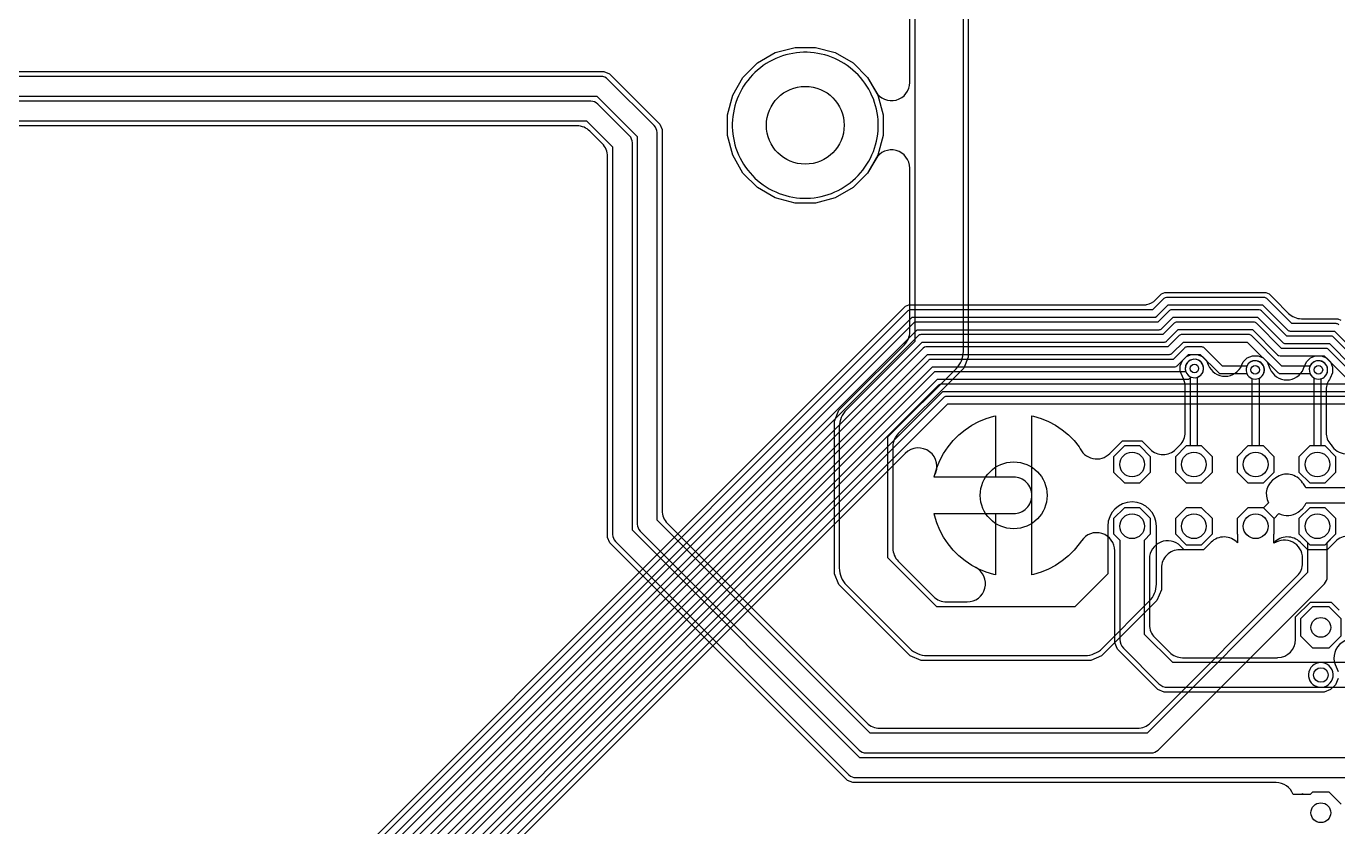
# Model space of a CAD drawing. Header units: millimetres. Extents: x -12 to 258, y 0 to 147.
# Drawn here: x 143.5 to 197.4, y 80.7 to 113.6 of the extents above; entities that cross this region are included whole.
import ezdxf

# ---------------------------------------------------------------- set-up
doc = ezdxf.new("R2010")
doc.units = ezdxf.units.MM

msp = doc.modelspace()

# ---------------------------------------------------------------- linework, layer by layer
at = {"layer": '16_copper'}
for points in [[(175.078, 106.297), (174.264, 106.515), (173.533, 106.937), (172.937, 107.533), (172.515, 108.264), (172.297, 109.078), (172.297, 109.922), (172.515, 110.736), (172.937, 111.467), (173.533, 112.063), (174.264, 112.485), (175.078, 112.703), (175.922, 112.703), (176.736, 112.485), (177.467, 112.063), (178.063, 111.467), (178.485, 110.736), (178.703, 109.922), (178.703, 109.078), (178.485, 108.264), (178.063, 107.533), (177.467, 106.937), (176.736, 106.515), (175.922, 106.297)], [(175.721, 106.507), (175.867, 106.522), (176.013, 106.543), (176.158, 106.572), (176.3, 106.608), (176.441, 106.651), (176.58, 106.7), (176.716, 106.757), (176.849, 106.82), (176.979, 106.889), (177.105, 106.965), (177.228, 107.047), (177.346, 107.134), (177.46, 107.228), (177.569, 107.327), (177.673, 107.431), (177.772, 107.54), (177.866, 107.654), (177.953, 107.772), (178.035, 107.895), (178.111, 108.021), (178.18, 108.151), (178.243, 108.284), (178.3, 108.42), (178.349, 108.559), (178.392, 108.7), (178.428, 108.842), (178.457, 108.987), (178.478, 109.133), (178.493, 109.279), (178.5, 109.426), (178.5, 109.574), (178.493, 109.721), (178.478, 109.867), (178.457, 110.013), (178.428, 110.158), (178.392, 110.3), (178.349, 110.441), (178.3, 110.58), (178.243, 110.716), (178.18, 110.849), (178.111, 110.979), (178.035, 111.105), (177.953, 111.228), (177.866, 111.346), (177.772, 111.46), (177.673, 111.569), (177.569, 111.673), (177.46, 111.772), (177.346, 111.866), (177.228, 111.953), (177.105, 112.035), (176.979, 112.111), (176.849, 112.18), (176.716, 112.243), (176.58, 112.3), (176.441, 112.349), (176.3, 112.392), (176.158, 112.428), (176.013, 112.457), (175.867, 112.478), (175.721, 112.493), (175.574, 112.5), (175.426, 112.5), (175.279, 112.493), (175.133, 112.478), (174.987, 112.457), (174.842, 112.428), (174.7, 112.392), (174.559, 112.349), (174.42, 112.3), (174.284, 112.243), (174.151, 112.18), (174.021, 112.111), (173.895, 112.035), (173.772, 111.953), (173.654, 111.866), (173.54, 111.772), (173.431, 111.673), (173.327, 111.569), (173.228, 111.46), (173.134, 111.346), (173.047, 111.228), (172.965, 111.105), (172.889, 110.979), (172.82, 110.849), (172.757, 110.716), (172.7, 110.58), (172.651, 110.441), (172.608, 110.3), (172.572, 110.158), (172.543, 110.013), (172.522, 109.867), (172.507, 109.721), (172.5, 109.574), (172.5, 109.426), (172.507, 109.279), (172.522, 109.133), (172.543, 108.987), (172.572, 108.842), (172.608, 108.7), (172.651, 108.559), (172.7, 108.42), (172.757, 108.284), (172.82, 108.151), (172.889, 108.021), (172.965, 107.895), (173.047, 107.772), (173.134, 107.654), (173.228, 107.54), (173.327, 107.431), (173.431, 107.327), (173.54, 107.228), (173.654, 107.134), (173.772, 107.047), (173.895, 106.965), (174.021, 106.889), (174.151, 106.82), (174.284, 106.757), (174.42, 106.7), (174.559, 106.651), (174.7, 106.608), (174.842, 106.572), (174.987, 106.543), (175.133, 106.522), (175.279, 106.507), (175.426, 106.5), (175.574, 106.5)], [(189.702, 95.239), (189.702, 95.871), (189.256, 96.317), (188.624, 96.317), (188.178, 95.871), (188.178, 95.239), (188.624, 94.793), (189.256, 94.793)], [(192.242, 95.239), (192.242, 95.871), (191.796, 96.317), (191.164, 96.317), (190.718, 95.871), (190.718, 95.239), (191.164, 94.793), (191.796, 94.793)], [(194.782, 95.239), (194.782, 95.871), (194.336, 96.317), (193.704, 96.317), (193.258, 95.871), (193.258, 95.239), (193.704, 94.793), (194.336, 94.793)], [(197.322, 95.239), (197.322, 95.871), (196.876, 96.317), (196.244, 96.317), (195.798, 95.871), (195.798, 95.239), (196.244, 94.793), (196.876, 94.793)], [(183.254, 91.028), (182.939, 91.123), (182.634, 91.249), (182.344, 91.405), (182.07, 91.588), (181.815, 91.797), (181.582, 92.03), (181.373, 92.285), (181.19, 92.559), (181.034, 92.849), (180.908, 93.154), (180.813, 93.469), (180.799, 93.535), (183.32, 93.535), (183.32, 91.014)], [(192.242, 92.699), (192.242, 93.331), (191.796, 93.777), (191.164, 93.777), (190.718, 93.331), (190.718, 92.699), (191.164, 92.253), (191.796, 92.253)], [(197.322, 92.699), (197.322, 93.331), (196.876, 93.777), (196.244, 93.777), (195.798, 93.331), (195.798, 92.699), (196.244, 92.253), (196.876, 92.253)], [(197.538, 88.51), (197.538, 89.205), (197.047, 89.696), (196.353, 89.696), (195.862, 89.205), (195.862, 88.51), (196.353, 88.019), (197.047, 88.019)], [(195.905, 81.988), (195.95, 82.032), (195.95, 81.988)]]:
    msp.add_lwpolyline(points, close=True, dxfattribs=at)
for points in [[(77.585, 69.712), (146.969, 69.712, 0.198912), (147.499, 69.931), (179.626, 102.057), (179.756, 102.112), (189.387, 102.112, 0.04568), (189.523, 102.124), (189.529, 102.126, 0.146742), (189.917, 102.331), (190.153, 102.567), (190.284, 102.621), (194.44, 102.621), (194.57, 102.567), (194.776, 102.362), (195.371, 101.767, 0.198912), (195.901, 101.547), (197.396, 101.547), (197.526, 101.493)], [(197.433, 101.299, 0.198912), (197.325, 101.344), (195.506, 101.344), (194.477, 102.374, 0.198912), (194.369, 102.418), (190.354, 102.418, 0.198912), (190.247, 102.374), (189.781, 101.908), (179.827, 101.908, 0.198912), (179.719, 101.864), (147.364, 69.508), (77.656, 69.508, 0.198912)], [(77.719, 69.204), (147.427, 69.204, 0.198912), (147.535, 69.248), (179.89, 101.604), (189.845, 101.604, 0.198912), (189.952, 101.648), (190.417, 102.113), (194.306, 102.113), (195.335, 101.084, 0.198912), (195.443, 101.039), (197.262, 101.039), (198.177, 100.124, 0.198912)], [(198.137, 99.876), (197.222, 100.791, 0.198912), (197.114, 100.836), (195.296, 100.836), (194.266, 101.866, 0.198912), (194.159, 101.91), (190.565, 101.91, 0.198912), (190.457, 101.866), (189.992, 101.4), (180.037, 101.4, 0.198912), (179.93, 101.356), (147.574, 69), (79.548, 69, 0.198912)], [(79.611, 68.696), (147.637, 68.696, 0.198912), (147.745, 68.74), (180.101, 101.096), (190.055, 101.096, 0.198912), (190.163, 101.14), (190.628, 101.605), (194.095, 101.605), (195.125, 100.576, 0.198912), (195.233, 100.531), (197.051, 100.531), (197.966, 99.616, 0.198912)], [(197.927, 99.368), (197.012, 100.283, 0.198912), (196.904, 100.328), (195.085, 100.328), (194.056, 101.358, 0.198912), (193.948, 101.402), (190.775, 101.402, 0.198912), (190.667, 101.358), (190.202, 100.892), (180.248, 100.892, 0.198912), (180.14, 100.848), (147.785, 68.492), (81.84, 68.492, 0.198912)], [(81.903, 68.188), (147.848, 68.188, 0.198912), (147.956, 68.232), (180.311, 100.588), (190.265, 100.588, 0.198912), (190.373, 100.632), (190.838, 101.097), (193.885, 101.097), (194.915, 100.068, 0.198912), (195.022, 100.023), (196.841, 100.023), (197.756, 99.108, 0.198912)], [(83.795, 67.68), (148.058, 67.68, 0.198912), (148.166, 67.724), (180.521, 100.08), (190.476, 100.08, 0.198912), (190.584, 100.124), (191.049, 100.589), (193.675, 100.589), (194.93, 99.334, 0.198912), (195.038, 99.289), (196.254, 99.289, 0.957229), (196.959, 99.564), (196.94, 99.609, 0.637026), (196.254, 99.594), (195.101, 99.594), (193.846, 100.85, 0.198912), (193.738, 100.894), (190.986, 100.894, 0.198912), (190.878, 100.85), (190.413, 100.384), (180.458, 100.384, 0.198912), (180.351, 100.34), (147.995, 67.984), (83.732, 67.984, 0.198912)], [(85.887, 67.172), (148.269, 67.172, 0.198912), (148.376, 67.216), (180.732, 99.572), (190.686, 99.572, 0.198912), (190.794, 99.616), (191.259, 100.081), (191.741, 100.081), (192.488, 99.334, 0.198912), (192.596, 99.289), (193.654, 99.289, 0.957229), (194.359, 99.564), (194.34, 99.609, 0.637026), (193.654, 99.594), (192.659, 99.594), (191.912, 100.342, 0.198912), (191.804, 100.386), (191.196, 100.386, 0.198912), (191.088, 100.342), (190.623, 99.876), (180.669, 99.876, 0.198912), (180.561, 99.832), (148.206, 67.476), (85.824, 67.476, 0.198912)], [(86.88, 65.665), (87.879, 66.664), (148.479, 66.664, 0.198912), (148.587, 66.708), (180.942, 99.064), (191.216, 99.064, 0.291368), (191.363, 99.147), (191.378, 99.141, 1), (191.622, 99.859), (191.574, 99.872, 0.577349), (191.141, 99.378), (191.145, 99.368), (180.879, 99.368, 0.198912), (180.771, 99.324), (148.416, 66.968), (87.816, 66.968, 0.198912), (87.708, 66.924), (86.543, 65.758)], [(220.792, 98.86), (181.09, 98.86, 0.198912), (180.982, 98.816), (148.626, 66.46), (90.368, 66.46, 0.198912)], [(90.431, 66.156), (148.69, 66.156, 0.198912), (148.797, 66.2), (181.153, 98.556), (220.729, 98.556)], [(219, 98.352), (181.3, 98.352, 0.198912), (181.192, 98.308), (148.837, 65.952), (92.1, 65.952, 0.198912)], [(92.163, 65.648), (148.9, 65.648, 0.198912), (149.008, 65.692), (181.363, 98.048), (218.937, 98.048)], [(197.411, 86.759), (197.303, 86.497), (197.103, 86.297), (196.841, 86.189), (190.259, 86.189), (189.997, 86.297), (188.337, 87.957), (188.229, 88.219), (188.229, 92, 0.738842), (186.859, 92.421), (186.855, 92.416), (186.767, 92.285), (186.558, 92.03), (186.325, 91.797), (186.07, 91.588), (185.796, 91.405), (185.506, 91.249), (185.201, 91.123), (184.886, 91.028), (184.82, 91.014), (184.82, 94.285, 0.414232), (184.07, 95.035), (180.799, 95.035), (180.813, 95.101, 0.873695), (179.614, 96.011), (176.157, 92.554), (149.101, 65.499)], [(198.36, 92.39, 0.414214), (197.3, 92.39), (196.96, 92.05), (196.16, 92.05), (195.856, 92.354, 0.428401), (194.77, 92.328), (194.77, 92.687), (194.782, 92.699), (194.782, 93.331), (194.336, 93.777), (193.704, 93.777), (193.258, 93.331), (193.258, 92.699), (193.27, 92.687), (193.27, 92.328, 0.428399), (192.184, 92.354), (191.88, 92.05), (191.08, 92.05), (190.932, 92.198, 0.66818), (189.651, 91.668), (189.651, 88.965, 0.198912), (189.871, 88.435), (190.475, 87.831, 0.198912), (191.005, 87.611), (194.909, 87.611), (194.936, 87.612, 0.403619), (195.659, 88.361), (195.659, 89.289), (196.269, 89.899), (197.131, 89.899), (197.46, 89.571, 0.414214)], [(198.52, 88.144, 0.82068), (197.294, 87.324), (197.411, 87.041)]]:
    msp.add_lwpolyline(points, format="xyb", dxfattribs=at)
msp.add_lwpolyline([(196.756, 86.395, 0.946018), (196.7, 87.408), (190.61, 87.408), (189.448, 88.57), (189.448, 92.445), (189.702, 92.699), (189.702, 93.331), (189.256, 93.777), (188.624, 93.777), (188.178, 93.331), (188.178, 92.699), (188.432, 92.445), (188.432, 88.36, 0.198912), (188.581, 88.001), (190.041, 86.541, 0.198912), (190.4, 86.392), (196.7, 86.392)], format="xyb", close=True, dxfattribs=at)
at = {"layer": '1_copper'}
for points in [[(180, 121.186), (180, 100.614), (177.193, 97.807, 0.198912), (176.9, 97.1), (176.9, 91.3, 0.198912), (177.193, 90.593), (179.793, 87.993, 0.198912), (180.5, 87.7), (187, 87.7, 0.198912), (187.707, 87.993), (189.647, 89.933, 0.198912), (189.94, 90.64), (189.94, 93.015, 1), (187.94, 93.015), (187.94, 91.054), (186.586, 89.7), (180.914, 89.7), (178.9, 91.714), (178.9, 96.686), (181.707, 99.493, 0.198912), (182, 100.2), (182, 121.6, 0.198912)], [(182.203, 121.839), (182.203, 99.961), (182.02, 99.518), (181.576, 99.075), (181.576, 99.074), (179.323, 96.821, 0.198912), (179.103, 96.291), (179.103, 92.109, 0.198912), (179.323, 91.579), (180.779, 90.123, 0.198912), (181.309, 89.903), (182.159, 89.903, 0.780412), (182.512, 91.315), (182.344, 91.405), (182.07, 91.588), (181.815, 91.797), (181.582, 92.03), (181.373, 92.285), (181.19, 92.559), (181.034, 92.849), (180.908, 93.154), (180.813, 93.469), (180.799, 93.535), (184.07, 93.535, 0.414232), (184.82, 94.285), (184.82, 97.556), (184.886, 97.542), (185.201, 97.447), (185.506, 97.321), (185.796, 97.165), (186.07, 96.982), (186.325, 96.773), (186.558, 96.54), (186.767, 96.285, 0.553348), (188.03, 96.01), (188.54, 96.52), (189.34, 96.52), (189.68, 96.18, 0.414214), (190.74, 96.18), (190.905, 96.345, 0.198912), (191.124, 96.875), (191.124, 98.743, 0.114745), (191.047, 99.075), (190.919, 99.384), (190.919, 99.616), (191.007, 99.829), (191.171, 99.993), (191.384, 100.081), (191.616, 100.081), (191.829, 99.993), (191.993, 99.829), (192.069, 99.645, 0.668181), (193.455, 99.645), (193.507, 99.771), (193.671, 99.935), (193.884, 100.023), (194.116, 100.023), (194.329, 99.935), (194.493, 99.771), (194.607, 99.495, 0.668181), (195.993, 99.495), (196.107, 99.771), (196.271, 99.935), (196.484, 100.023), (196.716, 100.023), (196.929, 99.935), (197.093, 99.771), (197.181, 99.557), (197.181, 99.326), (197.09, 99.105, 0.175637), (196.916, 98.625), (196.916, 96.875, 0.184647), (197.107, 96.375), (197.126, 96.355, 0.506091), (198.35, 96.242)], [(198.774, 94.59), (196.089, 94.59, 0.064224), (195.99, 94.754), (195.945, 94.805, 0.433416), (194.855, 95.009), (194.832, 94.993, 0.40501), (194.547, 93.973), (194.343, 93.769), (194.336, 93.777), (193.704, 93.777), (193.258, 93.331), (193.258, 92.699), (193.27, 92.687), (193.27, 92.328, 0.428399), (192.184, 92.354), (191.88, 92.05), (190.893, 92.05, 0.414214), (190.143, 91.3), (190.143, 90.401), (189.96, 89.958), (187.682, 87.68), (187.239, 87.497), (180.261, 87.497), (179.818, 87.68), (176.88, 90.618), (176.697, 91.061), (176.697, 97.339), (176.88, 97.782), (177.324, 98.226), (179.577, 100.479, 0.198912), (179.797, 101.009), (179.797, 107.737, 0.767327), (178.397, 108.112), (178.063, 107.533), (177.467, 106.937), (176.736, 106.515), (175.922, 106.297), (175.078, 106.297), (174.264, 106.515), (173.533, 106.937), (172.937, 107.533), (172.515, 108.264), (172.297, 109.078), (172.297, 109.922), (172.515, 110.736), (172.937, 111.467), (173.533, 112.063), (174.264, 112.485), (175.078, 112.703), (175.922, 112.703), (176.736, 112.485), (177.467, 112.063), (178.063, 111.467), (178.397, 110.888, 0.767327), (179.797, 111.263), (179.797, 120.791, 0.198912)], [(102.163, 111.71), (167.221, 111.71), (167.445, 111.617), (169.517, 109.545), (169.61, 109.321), (169.61, 93.663, 0.198912), (169.829, 93.133), (178.033, 84.929, 0.198912), (178.563, 84.71), (189.16, 84.71, 0.198912), (189.69, 84.929), (195.731, 90.97, 0.198912), (195.95, 91.5), (195.95, 91.698, 0.607016), (194.77, 92.312), (194.77, 92.687), (194.782, 92.699), (194.782, 93.331), (194.774, 93.338), (194.979, 93.543, 0.282713), (195.761, 93.597), (195.784, 93.613, 0.161028), (196.09, 93.98), (203.874, 93.98)], [(101.6, 110.694), (166.932, 110.694), (168.594, 109.032), (168.594, 93.1, 0.198912), (168.713, 92.813), (177.713, 83.813, 0.198912), (178, 83.694), (189.723, 83.694), (189.723, 83.694, 0.19886), (190.01, 83.813), (196.847, 90.65, 0.198912), (196.966, 90.937), (196.966, 92.344), (197.322, 92.699), (197.322, 93.331), (196.876, 93.777), (196.244, 93.777), (195.798, 93.331), (195.798, 92.699), (196.154, 92.344), (196.154, 91.106), (189.554, 84.506), (178.168, 84.506), (169.406, 93.268), (169.406, 109.2, 0.198912), (169.287, 109.487), (167.387, 111.387, 0.198912), (167.1, 111.506), (101.768, 111.506)], [(198.516, 83.49), (177.747, 83.49), (168.39, 92.847), (168.39, 108.779, 0.198912), (168.271, 109.067), (166.967, 110.371, 0.198912), (166.679, 110.49), (101.347, 110.49)], [(101.179, 109.678), (166.511, 109.678), (167.578, 108.611), (167.578, 92.679, 0.198912), (167.697, 92.392), (177.292, 82.797, 0.198912), (177.579, 82.678), (198.348, 82.678)], [(197.538, 81.585), (197.047, 82.076), (196.353, 82.076), (196.265, 81.988), (195.56, 81.988, 0.312694), (194.858, 82.474), (177.458, 82.474), (177.234, 82.567), (167.467, 92.334), (167.374, 92.558), (167.374, 108.216, 0.198912), (167.155, 108.746), (166.646, 109.255, 0.198912), (166.116, 109.474), (101.058, 109.474)], [(199.2, 87.408), (196.7, 87.408, 0.929363), (196.626, 86.397), (196.7, 86.392), (198.99, 86.392)]]:
    msp.add_lwpolyline(points, format="xyb", dxfattribs=at)
for points in [[(175.721, 106.507), (175.867, 106.522), (176.013, 106.543), (176.158, 106.572), (176.3, 106.608), (176.441, 106.651), (176.58, 106.7), (176.716, 106.757), (176.849, 106.82), (176.979, 106.889), (177.105, 106.965), (177.228, 107.047), (177.346, 107.134), (177.46, 107.228), (177.569, 107.327), (177.673, 107.431), (177.772, 107.54), (177.866, 107.654), (177.953, 107.772), (178.035, 107.895), (178.111, 108.021), (178.18, 108.151), (178.243, 108.284), (178.3, 108.42), (178.349, 108.559), (178.392, 108.7), (178.428, 108.842), (178.457, 108.987), (178.478, 109.133), (178.493, 109.279), (178.5, 109.426), (178.5, 109.574), (178.493, 109.721), (178.478, 109.867), (178.457, 110.013), (178.428, 110.158), (178.392, 110.3), (178.349, 110.441), (178.3, 110.58), (178.243, 110.716), (178.18, 110.849), (178.111, 110.979), (178.035, 111.105), (177.953, 111.228), (177.866, 111.346), (177.772, 111.46), (177.673, 111.569), (177.569, 111.673), (177.46, 111.772), (177.346, 111.866), (177.228, 111.953), (177.105, 112.035), (176.979, 112.111), (176.849, 112.18), (176.716, 112.243), (176.58, 112.3), (176.441, 112.349), (176.3, 112.392), (176.158, 112.428), (176.013, 112.457), (175.867, 112.478), (175.721, 112.493), (175.574, 112.5), (175.426, 112.5), (175.279, 112.493), (175.133, 112.478), (174.987, 112.457), (174.842, 112.428), (174.7, 112.392), (174.559, 112.349), (174.42, 112.3), (174.284, 112.243), (174.151, 112.18), (174.021, 112.111), (173.895, 112.035), (173.772, 111.953), (173.654, 111.866), (173.54, 111.772), (173.431, 111.673), (173.327, 111.569), (173.228, 111.46), (173.134, 111.346), (173.047, 111.228), (172.965, 111.105), (172.889, 110.979), (172.82, 110.849), (172.757, 110.716), (172.7, 110.58), (172.651, 110.441), (172.608, 110.3), (172.572, 110.158), (172.543, 110.013), (172.522, 109.867), (172.507, 109.721), (172.5, 109.574), (172.5, 109.426), (172.507, 109.279), (172.522, 109.133), (172.543, 108.987), (172.572, 108.842), (172.608, 108.7), (172.651, 108.559), (172.7, 108.42), (172.757, 108.284), (172.82, 108.151), (172.889, 108.021), (172.965, 107.895), (173.047, 107.772), (173.134, 107.654), (173.228, 107.54), (173.327, 107.431), (173.431, 107.327), (173.54, 107.228), (173.654, 107.134), (173.772, 107.047), (173.895, 106.965), (174.021, 106.889), (174.151, 106.82), (174.284, 106.757), (174.42, 106.7), (174.559, 106.651), (174.7, 106.608), (174.842, 106.572), (174.987, 106.543), (175.133, 106.522), (175.279, 106.507), (175.426, 106.5), (175.574, 106.5)], [(189.702, 95.239), (189.702, 95.871), (189.256, 96.317), (188.624, 96.317), (188.178, 95.871), (188.178, 95.239), (188.624, 94.793), (189.256, 94.793)], [(192.242, 92.699), (192.242, 93.331), (191.796, 93.777), (191.164, 93.777), (190.718, 93.331), (190.718, 92.699), (191.164, 92.253), (191.796, 92.253)]]:
    msp.add_lwpolyline(points, close=True, dxfattribs=at)
for points in [[(192.242, 95.239), (192.242, 95.871), (191.796, 96.317), (191.632, 96.317), (191.632, 99.145, 0.985024), (191.378, 99.859), (191.332, 99.84, 0.616823), (191.328, 99.163), (191.328, 96.317), (191.164, 96.317), (190.718, 95.871), (190.718, 95.239), (191.164, 94.793), (191.796, 94.793)], [(194.782, 95.239), (194.782, 95.871), (194.336, 96.317), (194.172, 96.317), (194.172, 99.105, 0.992771), (193.832, 99.782), (193.789, 99.757, 0.611428), (193.868, 99.087), (193.868, 96.317), (193.704, 96.317), (193.258, 95.871), (193.258, 95.239), (193.704, 94.793), (194.336, 94.793)], [(197.322, 95.239), (197.322, 95.871), (196.876, 96.317), (196.712, 96.317), (196.712, 99.08, 0.948753), (196.526, 99.814), (196.478, 99.801, 0.641205), (196.408, 99.116), (196.408, 96.317), (196.244, 96.317), (195.798, 95.871), (195.798, 95.239), (196.244, 94.793), (196.876, 94.793)], [(180.799, 95.035), (180.813, 95.101), (180.892, 95.364, 0.018155), (180.908, 95.416), (181.034, 95.721), (181.19, 96.011), (181.373, 96.285), (181.582, 96.54), (181.815, 96.773), (182.07, 96.982), (182.344, 97.165), (182.634, 97.321), (182.939, 97.447), (183.254, 97.542), (183.32, 97.556), (183.32, 95.035)]]:
    msp.add_lwpolyline(points, format="xyb", close=True, dxfattribs=at)
msp.add_lwpolyline([(197.538, 89.205), (197.047, 89.696), (196.353, 89.696), (195.862, 89.205), (195.862, 88.51), (196.353, 88.019), (197.047, 88.019), (197.538, 88.51)], dxfattribs=at)
at = {"layer": 'drills_PTH'}
for centre, radius in [((188.94, 95.555), 0.508), ((191.48, 95.555), 0.508), ((194.02, 95.555), 0.508), ((196.56, 95.555), 0.508), ((184.07, 94.285), 1.375), ((188.94, 93.015), 0.508), ((191.48, 93.015), 0.508), ((194.02, 93.015), 0.508), ((196.56, 93.015), 0.508), ((196.7, 88.858), 0.406), ((196.7, 81.237), 0.406)]:
    msp.add_circle(centre, radius, dxfattribs=at)
at = {"layer": 'drills_via_1_16'}
for centre, radius in [((175.5, 109.5), 1.6), ((191.5, 99.5), 0.175), ((194, 99.442), 0.175), ((196.6, 99.442), 0.175), ((196.7, 86.9), 0.3)]:
    msp.add_circle(centre, radius, dxfattribs=at)

doc.saveas('drawing.dxf')
